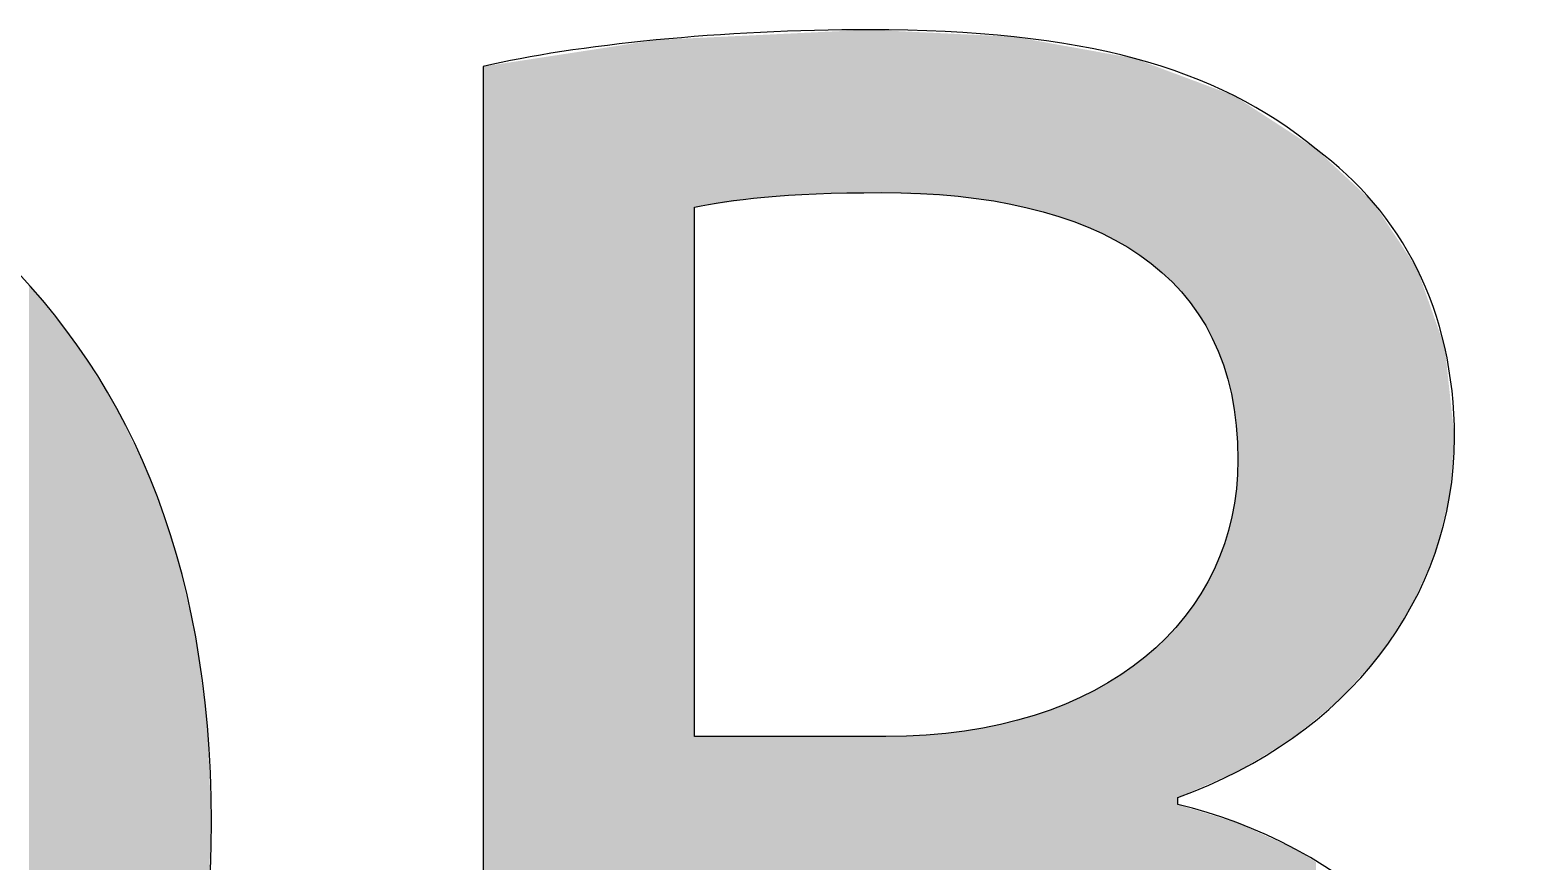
# Model space of a CAD drawing. Extents: x 0 to 360, y -268 to 0.
# Drawn here: x 251.593 to 253.428, y -214.213 to -213.186 of the extents above; entities that cross this region are included whole.
import ezdxf

# ---------------------------------------------------------------- set-up
doc = ezdxf.new("R2010")
doc.units = 0
doc.layers.add('LAYER_1', color=7, linetype='CONTINUOUS')

# ---------------------------------------------------------------- blocks, each defined once
blk = doc.blocks.new('*U420')
at = {"layer": 'LAYER_1', "color": 250, "extrusion": (0, 0, -1)}
for points in [[(-251.5925, -214.8755), (-251.5925, -213.5013), (-251.5943, -214.8729)], [(-251.5943, -214.8729), (-251.5925, -213.5013), (-251.5943, -213.5032)], [(-251.5943, -214.8729), (-251.5943, -213.5032), (-251.6504, -214.7944)], [(-251.6504, -214.7944), (-251.5943, -213.5032), (-251.6504, -213.5736)], [(-251.6504, -214.7944), (-251.6504, -213.5736), (-251.6516, -214.7923)], [(-251.6516, -214.7923), (-251.6504, -213.5736), (-251.6516, -213.575)], [(-251.6516, -214.7923), (-251.6516, -213.575), (-251.7002, -214.7059)], [(-251.7002, -214.7059), (-251.6516, -213.575), (-251.7002, -213.6529)], [(-251.7002, -214.7059), (-251.7002, -213.6529), (-251.7009, -214.7043)], [(-251.7009, -214.7043), (-251.7002, -213.6529), (-251.7009, -213.654)], [(-251.7009, -214.7043), (-251.7009, -213.654), (-251.7417, -214.6104)], [(-251.7417, -214.6104), (-251.7009, -213.654), (-251.7417, -213.7395)], [(-251.7417, -214.6104), (-251.7417, -213.7395), (-251.742, -214.6093)], [(-251.742, -214.6093), (-251.7417, -213.7395), (-251.742, -213.7402)], [(-251.742, -214.6093), (-251.742, -213.7402), (-251.7744, -214.5082)], [(-251.7744, -214.5082), (-251.742, -213.7402), (-251.7744, -213.8336)], [(-251.7744, -214.5082), (-251.7744, -213.8336), (-251.7745, -214.5075)], [(-251.7745, -214.5075), (-251.7744, -213.8336), (-251.7745, -213.834)], [(-251.7745, -214.5075), (-251.7745, -213.834), (-251.7982, -214.3995)], [(-251.7982, -214.3995), (-251.7745, -213.834), (-251.7982, -213.9355)], [(-251.7982, -214.3995), (-251.7982, -213.9355), (-251.7982, -214.3991)], [(-251.7982, -214.3991), (-251.7982, -213.9355), (-251.7982, -213.9357)], [(-251.7982, -214.3991), (-251.7982, -213.9357), (-251.8126, -214.2846)], [(-251.8126, -214.2846), (-251.7982, -213.9357), (-251.8126, -214.0454)], [(-251.8126, -214.2846), (-251.8126, -214.0454), (-251.8126, -214.2844)], [(-251.8126, -214.2844), (-251.8126, -214.0454), (-251.8126, -214.0455)], [(-251.8126, -214.2844), (-251.8126, -214.0455), (-251.8175, -214.1637)]]:
    blk.add_solid(points, dxfattribs=at)
blk = doc.blocks.new('*U421')
at = {"layer": 'LAYER_1', "color": 250}
for points in [[(252.5004, -213.3927), (252.4142, -213.1963), (252.5004, -213.1922)], [(252.5087, -213.3922), (252.5004, -213.1922), (252.5087, -213.1918)], [(252.5582, -213.3891), (252.5087, -213.1918), (252.5582, -213.1894)], [(252.5643, -213.3887), (252.5582, -213.1894), (252.5643, -213.1891)], [(252.6299, -213.3874), (252.5643, -213.1891), (252.6299, -213.186)], [(252.645, -213.3871), (252.645, -213.1867), (252.6506, -213.3874)], [(252.6506, -213.3874), (252.6506, -213.187), (252.7004, -213.3898)], [(252.7004, -213.3898), (252.7004, -213.1894), (252.7325, -213.3914)], [(252.7325, -213.3914), (252.7325, -213.1909), (252.734, -213.3914)], [(252.734, -213.3914), (252.734, -213.191), (252.7397, -213.3917)], [(252.7397, -213.3917), (252.7397, -213.1913), (252.7476, -213.3928)], [(252.7476, -213.3928), (252.7476, -213.1917), (252.7837, -213.3975)], [(252.7837, -213.3975), (252.7837, -213.1934), (252.7837, -213.3975)], [(252.7837, -213.3975), (252.7837, -213.1934), (252.7864, -213.3981)], [(252.7864, -213.3981), (252.7864, -213.1936), (252.792, -213.3992)], [(252.792, -213.3992), (252.792, -213.1938), (252.8089, -213.4025)], [(252.8089, -213.4025), (252.8089, -213.1947), (252.8252, -213.4058)], [(252.3205, -215.2325), (252.1531, -213.2314), (252.3205, -213.2057)], [(252.3667, -215.234), (252.3205, -213.2057), (252.3667, -213.1986)], [(252.3205, -215.2325), (252.3205, -213.2057), (252.3667, -215.234)], [(252.4142, -215.2354), (252.3667, -213.1986), (252.4142, -213.1963)], [(252.3667, -215.234), (252.3667, -213.1986), (252.4142, -215.2354)], [(252.8252, -213.4058), (252.8252, -213.1976), (252.8277, -213.4065)], [(252.8277, -213.4065), (252.8277, -213.198), (252.8314, -213.4075)], [(252.8314, -213.4075), (252.8314, -213.1987), (252.8336, -213.4081)], [(252.8336, -213.4081), (252.8336, -213.1991), (252.8641, -213.4165)], [(252.8641, -213.4165), (252.8641, -213.2046), (252.8723, -213.4195)], [(252.8723, -213.4195), (252.8723, -213.2061), (252.8727, -213.4197)], [(252.8727, -213.4197), (252.8727, -213.2061), (252.877, -213.4212)], [(252.877, -213.4212), (252.877, -213.2069), (252.9003, -213.4298)], [(252.9003, -213.4298), (252.9003, -213.2111), (252.908, -213.4335)], [(252.908, -213.4335), (252.908, -213.2125), (252.9155, -213.437)], [(252.1531, -215.2158), (252.1531, -213.2314), (252.3205, -215.2325)], [(252.9155, -213.437), (252.9155, -213.2139), (252.92, -213.4392)], [(252.92, -213.4392), (252.92, -213.2147), (252.9337, -213.4457)], [(252.9337, -213.4457), (252.9337, -213.2171), (252.9407, -213.45)], [(252.9407, -213.45), (252.9407, -213.2184), (252.9558, -213.4592)], [(252.9558, -213.4592), (252.9558, -213.2211), (252.9575, -213.4603)], [(252.9575, -213.4603), (252.9575, -213.2214), (252.9602, -213.4619)], [(252.9602, -213.4619), (252.9602, -213.2224), (252.9641, -213.4643)], [(252.9641, -213.4643), (252.9641, -213.2239), (252.9703, -213.4691)], [(252.9703, -213.4691), (252.9703, -213.2262), (252.9777, -213.4749)], [(252.9777, -213.4749), (252.9777, -213.229), (252.9915, -213.4857)], [(252.9915, -213.4857), (252.9915, -213.2341), (252.9933, -213.4875)], [(252.9933, -213.4875), (252.9933, -213.2348), (252.9966, -213.4908)], [(252.9966, -213.4908), (252.9966, -213.2361), (252.9974, -213.4916)], [(252.9974, -213.4916), (252.9974, -213.2364), (253.0109, -213.5051)], [(253.0109, -213.5051), (253.0109, -213.2414), (253.0156, -213.5098)], [(253.0156, -213.5098), (253.0156, -213.2432), (253.0197, -213.5152)], [(253.0197, -213.5152), (253.0197, -213.2447), (253.0277, -213.5255)], [(253.0277, -213.5255), (253.0277, -213.2477), (253.0312, -213.5302)], [(253.0312, -213.5302), (253.0312, -213.249), (253.0364, -213.5368)], [(253.0364, -213.5368), (253.0364, -213.2509), (253.0394, -213.5422)], [(253.0394, -213.5422), (253.0394, -213.2521), (253.0536, -213.5668)], [(253.0536, -213.5668), (253.0536, -213.2574), (253.0558, -213.5719)], [(253.0558, -213.5719), (253.0558, -213.2582), (253.0585, -213.5786)], [(253.0585, -213.5786), (253.0585, -213.2592), (253.0598, -213.5815)], [(253.0598, -213.5815), (253.0598, -213.2597), (253.0615, -213.5857)], [(253.0615, -213.5857), (253.0615, -213.2603), (253.0673, -213.5997)], [(253.0673, -213.5997), (253.0673, -213.2625), (253.0686, -213.6044)], [(253.0686, -213.6044), (253.0686, -213.263), (253.0772, -213.6357)], [(253.0772, -213.6357), (253.0772, -213.2662), (253.0778, -213.6397)], [(253.0778, -213.6397), (253.0778, -213.2664), (253.0802, -213.6552)], [(253.0802, -213.6552), (253.0802, -213.2673), (253.0833, -213.6749)], [(253.0833, -213.6749), (253.0833, -213.2693), (253.0834, -213.6782)], [(253.0834, -213.6782), (253.0834, -213.2694), (253.0838, -213.686)], [(253.0838, -213.686), (253.0838, -213.2697), (253.0853, -213.7172)], [(253.0853, -214.1017), (253.0838, -213.7459), (253.0853, -213.7172)], [(253.0833, -214.1026), (253.0802, -213.7728), (253.0833, -213.754)], [(253.0834, -214.1025), (253.0833, -213.754), (253.0834, -213.753)], [(253.0838, -214.1024), (253.0834, -213.753), (253.0838, -213.7459)], [(253.0802, -214.1039), (253.0778, -213.7877), (253.0802, -213.7728)], [(253.0772, -214.1052), (253.0686, -213.8209), (253.0772, -213.7898)], [(253.0778, -214.105), (253.0772, -213.7898), (253.0778, -213.7877)], [(253.0673, -214.1095), (253.0615, -213.8385), (253.0673, -213.824)], [(253.0686, -214.109), (253.0673, -213.824), (253.0686, -213.8209)], [(253.0558, -214.1146), (253.0536, -213.8565), (253.0558, -213.8526)], [(253.0585, -214.1133), (253.0558, -213.8526), (253.0585, -213.8457)], [(253.0598, -214.1128), (253.0585, -213.8457), (253.0598, -213.8427)], [(253.0615, -214.1121), (253.0598, -213.8427), (253.0615, -213.8385)], [(253.0536, -214.1155), (253.0394, -213.8826), (253.0536, -213.8565)], [(253.0364, -214.123), (253.0312, -213.8943), (253.0364, -213.8869)], [(253.0394, -214.1216), (253.0364, -213.8869), (253.0394, -213.8826)], [(253.0277, -214.1268), (253.0197, -213.9107), (253.0277, -213.8993)], [(253.0312, -214.1252), (253.0277, -213.8993), (253.0312, -213.8943)], [(253.0109, -214.3564), (252.9974, -213.936), (253.0109, -213.9207)], [(253.0156, -214.132), (253.0109, -213.9207), (253.0156, -213.9154)], [(253.0197, -214.1302), (253.0156, -213.9154), (253.0197, -213.9107)], [(252.9915, -214.3427), (252.9777, -213.9542), (252.9915, -213.9416)], [(252.9933, -214.3439), (252.9915, -213.9416), (252.9933, -213.9399)], [(252.9915, -214.3427), (252.9915, -213.9416), (252.9933, -214.3439)], [(252.9966, -214.3458), (252.9933, -213.9399), (252.9966, -213.9369)], [(252.9933, -214.3439), (252.9933, -213.9399), (252.9966, -214.3458)], [(252.9974, -214.3463), (252.9966, -213.9369), (252.9974, -213.936)], [(252.9966, -214.3458), (252.9966, -213.9369), (252.9974, -214.3463)], [(252.9974, -214.3463), (252.9974, -213.936), (253.0109, -214.3564)], [(252.9641, -214.3265), (252.9602, -213.9683), (252.9641, -213.9654)], [(252.9703, -214.3301), (252.9641, -213.9654), (252.9703, -213.9609)], [(252.9641, -214.3265), (252.9641, -213.9654), (252.9703, -214.3301)], [(252.9777, -214.3345), (252.9703, -213.9609), (252.9777, -213.9542)], [(252.9703, -214.3301), (252.9703, -213.9609), (252.9777, -214.3345)], [(252.9777, -214.3345), (252.9777, -213.9542), (252.9915, -214.3427)], [(252.9407, -214.3149), (252.9337, -213.9868), (252.9407, -213.9827)], [(252.9558, -214.3221), (252.9407, -213.9827), (252.9558, -213.9716)], [(252.9407, -214.3149), (252.9407, -213.9827), (252.9558, -214.3221)], [(252.9575, -214.3229), (252.9558, -213.9716), (252.9575, -213.9703)], [(252.9558, -214.3221), (252.9558, -213.9716), (252.9575, -214.3229)], [(252.9602, -214.3241), (252.9575, -213.9703), (252.9602, -213.9683)], [(252.9575, -214.3229), (252.9575, -213.9703), (252.9602, -214.3241)], [(252.9602, -214.3241), (252.9602, -213.9683), (252.9641, -214.3265)], [(252.908, -214.3008), (252.9003, -214.0057), (252.908, -214.002)], [(252.9155, -214.3035), (252.908, -214.002), (252.9155, -213.9976)], [(252.908, -214.3008), (252.908, -214.002), (252.9155, -214.3035)], [(252.92, -214.3052), (252.9155, -213.9976), (252.92, -213.995)], [(252.9155, -214.3035), (252.9155, -213.9976), (252.92, -214.3052)], [(252.9337, -214.3116), (252.92, -213.995), (252.9337, -213.9868)], [(252.92, -214.3052), (252.92, -213.995), (252.9337, -214.3116)], [(252.9337, -214.3116), (252.9337, -213.9868), (252.9407, -214.3149)], [(252.8723, -214.288), (252.8641, -214.0218), (252.8723, -214.0188)], [(252.8727, -214.2881), (252.8723, -214.0188), (252.8727, -214.0186)], [(252.8723, -214.288), (252.8723, -214.0188), (252.8727, -214.2881)], [(252.877, -214.2893), (252.8727, -214.0186), (252.877, -214.0166)], [(252.8727, -214.2881), (252.8727, -214.0186), (252.877, -214.2893)], [(252.9003, -214.2979), (252.877, -214.0166), (252.9003, -214.0057)], [(252.877, -214.2893), (252.877, -214.0166), (252.9003, -214.2979)], [(252.9003, -214.2979), (252.9003, -214.0057), (252.908, -214.3008)], [(252.8252, -214.2751), (252.8089, -214.0395), (252.8252, -214.0351)], [(252.8277, -214.2756), (252.8252, -214.0351), (252.8277, -214.0345)], [(252.8252, -214.2751), (252.8252, -214.0351), (252.8277, -214.2756)], [(252.8314, -214.2764), (252.8277, -214.0345), (252.8314, -214.0334)], [(252.8277, -214.2756), (252.8277, -214.0345), (252.8314, -214.2764)], [(252.8336, -214.277), (252.8314, -214.0334), (252.8336, -214.0329)], [(252.8314, -214.2764), (252.8314, -214.0334), (252.8336, -214.277)], [(252.8641, -214.2856), (252.8336, -214.0329), (252.8641, -214.0218)], [(252.8336, -214.277), (252.8336, -214.0329), (252.8641, -214.2856)], [(252.8641, -214.2856), (252.8641, -214.0218), (252.8723, -214.288)], [(252.7004, -214.2577), (252.6506, -214.0589), (252.7004, -214.0572)], [(252.7325, -214.2594), (252.7004, -214.0572), (252.7325, -214.0538)], [(252.7004, -214.2577), (252.7004, -214.0572), (252.7325, -214.2594)], [(252.734, -214.2595), (252.7325, -214.0538), (252.734, -214.0537)], [(252.7325, -214.2594), (252.7325, -214.0538), (252.734, -214.2595)], [(252.7397, -214.2603), (252.734, -214.0537), (252.7397, -214.0531)], [(252.734, -214.2595), (252.734, -214.0537), (252.7397, -214.2603)], [(252.7476, -214.2614), (252.7397, -214.0531), (252.7476, -214.0522)], [(252.7397, -214.2603), (252.7397, -214.0531), (252.7476, -214.2614)], [(252.7837, -214.2665), (252.7476, -214.0522), (252.7837, -214.0456)], [(252.7476, -214.2614), (252.7476, -214.0522), (252.7837, -214.2665)], [(252.7864, -214.267), (252.7837, -214.0456), (252.7864, -214.0451)], [(252.7837, -214.2665), (252.7837, -214.0456), (252.7837, -214.2665)], [(252.7837, -214.2665), (252.7837, -214.0456), (252.7837, -214.0456)], [(252.7837, -214.2665), (252.7837, -214.0456), (252.7864, -214.267)], [(252.792, -214.2682), (252.7864, -214.0451), (252.792, -214.0441)], [(252.7864, -214.267), (252.7864, -214.0451), (252.792, -214.2682)], [(252.8089, -214.2717), (252.792, -214.0441), (252.8089, -214.0395)], [(252.792, -214.2682), (252.792, -214.0441), (252.8089, -214.2717)], [(252.8089, -214.2717), (252.8089, -214.0395), (252.8252, -214.2751)], [(252.6299, -214.2539), (252.6299, -214.0589), (252.6326, -214.2541)], [(252.6326, -214.2541), (252.6326, -214.0589), (252.645, -214.2547)], [(252.645, -214.2547), (252.645, -214.0589), (252.6506, -214.255)], [(252.6506, -214.255), (252.6506, -214.0589), (252.7004, -214.2577)], [(253.0109, -214.3564), (253.0109, -214.143), (253.0156, -214.3599)], [(253.0156, -214.3599), (253.0156, -214.1444), (253.0197, -214.363)], [(253.0197, -214.363), (253.0197, -214.1457), (253.0277, -214.3689)], [(253.0277, -214.3689), (253.0277, -214.1481), (253.0312, -214.3716)], [(253.0312, -214.3716), (253.0312, -214.1492), (253.0364, -214.3764)], [(253.0364, -214.3764), (253.0364, -214.1507), (253.0394, -214.3793)], [(253.0394, -214.3793), (253.0394, -214.1517), (253.0536, -214.3928)], [(253.0536, -214.3928), (253.0536, -214.156), (253.0558, -214.3948)], [(253.0558, -214.3948), (253.0558, -214.1566), (253.0585, -214.3974)], [(253.0585, -214.3974), (253.0585, -214.1575), (253.0598, -214.3985)], [(253.0598, -214.3985), (253.0598, -214.1579), (253.0615, -214.4001)], [(253.0615, -214.4001), (253.0615, -214.1584), (253.0673, -214.4072)], [(253.0673, -214.4072), (253.0673, -214.1602), (253.0686, -214.4088)], [(253.0686, -214.4088), (253.0686, -214.1605), (253.0772, -214.4192)], [(253.0772, -214.4192), (253.0772, -214.1632), (253.0778, -214.42)], [(253.0778, -214.42), (253.0778, -214.1634), (253.0802, -214.4229)], [(253.0802, -214.4229), (253.0802, -214.1641), (253.0833, -214.4265)], [(253.0833, -214.4265), (253.0833, -214.165), (253.0834, -214.4267)], [(253.0834, -214.4267), (253.0834, -214.1651), (253.0838, -214.4272)], [(253.0838, -214.4272), (253.0838, -214.1652), (253.0853, -214.429)], [(253.0853, -214.429), (253.0853, -214.1659), (253.0855, -214.4293)], [(253.0855, -214.4293), (253.0855, -214.166), (253.0857, -214.4295)], [(253.0857, -214.4295), (253.0857, -214.1661), (253.0878, -214.432)], [(253.0878, -214.432), (253.0878, -214.167), (253.1084, -214.4647)], [(253.1084, -214.4647), (253.1084, -214.1763), (253.11, -214.4673)], [(253.11, -214.4673), (253.11, -214.1771), (253.1267, -214.5038)], [(253.1267, -214.5038), (253.1267, -214.1847), (253.1277, -214.506)], [(253.1277, -214.506), (253.1277, -214.1851), (253.133, -214.5231)], [(253.133, -214.5231), (253.133, -214.1875), (253.1403, -214.5466)], [(253.1403, -214.5466), (253.1403, -214.1908), (253.1407, -214.5482)], [(253.1407, -214.5482), (253.1407, -214.191), (253.1486, -214.5932)], [(253.1486, -214.5932), (253.1486, -214.1946), (253.1487, -214.5939)], [(253.1487, -214.5939), (253.1487, -214.1947), (253.1515, -214.6432)]]:
    blk.add_solid(points, dxfattribs=at)
at = {"layer": 'LAYER_1', "color": 250, "extrusion": (0, 0, -1)}
for points in [[(-252.5004, -213.3927), (-252.5004, -213.1922), (-252.5087, -213.3922)], [(-252.5087, -213.3922), (-252.5087, -213.1918), (-252.5582, -213.3891)], [(-252.5582, -213.3891), (-252.5582, -213.1894), (-252.5643, -213.3887)], [(-252.5643, -213.3887), (-252.5643, -213.1891), (-252.6299, -213.3874)], [(-252.6299, -213.3874), (-252.6299, -213.186), (-252.6326, -213.3874)], [(-252.6326, -213.3874), (-252.6299, -213.186), (-252.6326, -213.1861)], [(-252.6326, -213.3874), (-252.6326, -213.1861), (-252.645, -213.3871)], [(-252.645, -213.3871), (-252.6326, -213.1861), (-252.645, -213.1867)], [(-252.6506, -213.3874), (-252.645, -213.1867), (-252.6506, -213.187)], [(-252.7004, -213.3898), (-252.6506, -213.187), (-252.7004, -213.1894)], [(-252.7325, -213.3914), (-252.7004, -213.1894), (-252.7325, -213.1909)], [(-252.734, -213.3914), (-252.7325, -213.1909), (-252.734, -213.191)], [(-252.7397, -213.3917), (-252.734, -213.191), (-252.7397, -213.1913)], [(-252.7476, -213.3928), (-252.7397, -213.1913), (-252.7476, -213.1917)], [(-252.7837, -213.3975), (-252.7476, -213.1917), (-252.7837, -213.1934)], [(-252.7837, -213.3975), (-252.7837, -213.1934), (-252.7837, -213.1934)], [(-252.7864, -213.3981), (-252.7837, -213.1934), (-252.7864, -213.1936)], [(-252.792, -213.3992), (-252.7864, -213.1936), (-252.792, -213.1938)], [(-252.8089, -213.4025), (-252.792, -213.1938), (-252.8089, -213.1947)], [(-252.8252, -213.4058), (-252.8089, -213.1947), (-252.8252, -213.1976)], [(-252.4142, -213.4051), (-252.4142, -213.1963), (-252.5004, -213.3927)], [(-252.8277, -213.4065), (-252.8252, -213.1976), (-252.8277, -213.198)], [(-252.8314, -213.4075), (-252.8277, -213.198), (-252.8314, -213.1987)], [(-252.8336, -213.4081), (-252.8314, -213.1987), (-252.8336, -213.1991)], [(-252.8641, -213.4165), (-252.8336, -213.1991), (-252.8641, -213.2046)], [(-252.8723, -213.4195), (-252.8641, -213.2046), (-252.8723, -213.2061)], [(-252.8727, -213.4197), (-252.8723, -213.2061), (-252.8727, -213.2061)], [(-252.877, -213.4212), (-252.8727, -213.2061), (-252.877, -213.2069)], [(-252.9003, -213.4298), (-252.877, -213.2069), (-252.9003, -213.2111)], [(-252.908, -213.4335), (-252.9003, -213.2111), (-252.908, -213.2125)], [(-252.9155, -213.437), (-252.908, -213.2125), (-252.9155, -213.2139)], [(-252.92, -213.4392), (-252.9155, -213.2139), (-252.92, -213.2147)], [(-252.9337, -213.4457), (-252.92, -213.2147), (-252.9337, -213.2171)], [(-252.9407, -213.45), (-252.9337, -213.2171), (-252.9407, -213.2184)], [(-252.9558, -213.4592), (-252.9407, -213.2184), (-252.9558, -213.2211)], [(-252.9575, -213.4603), (-252.9558, -213.2211), (-252.9575, -213.2214)], [(-252.9602, -213.4619), (-252.9575, -213.2214), (-252.9602, -213.2224)], [(-252.9641, -213.4643), (-252.9602, -213.2224), (-252.9641, -213.2239)], [(-252.9703, -213.4691), (-252.9641, -213.2239), (-252.9703, -213.2262)], [(-252.9777, -213.4749), (-252.9703, -213.2262), (-252.9777, -213.229)], [(-252.9915, -213.4857), (-252.9777, -213.229), (-252.9915, -213.2341)], [(-252.9933, -213.4875), (-252.9915, -213.2341), (-252.9933, -213.2348)], [(-252.9966, -213.4908), (-252.9933, -213.2348), (-252.9966, -213.2361)], [(-252.9974, -213.4916), (-252.9966, -213.2361), (-252.9974, -213.2364)], [(-253.0109, -213.5051), (-252.9974, -213.2364), (-253.0109, -213.2414)], [(-253.0156, -213.5098), (-253.0109, -213.2414), (-253.0156, -213.2432)], [(-253.0197, -213.5152), (-253.0156, -213.2432), (-253.0197, -213.2447)], [(-253.0277, -213.5255), (-253.0197, -213.2447), (-253.0277, -213.2477)], [(-253.0312, -213.5302), (-253.0277, -213.2477), (-253.0312, -213.249)], [(-253.0364, -213.5368), (-253.0312, -213.249), (-253.0364, -213.2509)], [(-253.0394, -213.5422), (-253.0364, -213.2509), (-253.0394, -213.2521)], [(-253.0536, -213.5668), (-253.0394, -213.2521), (-253.0536, -213.2574)], [(-253.0558, -213.5719), (-253.0536, -213.2574), (-253.0558, -213.2582)], [(-253.0585, -213.5786), (-253.0558, -213.2582), (-253.0585, -213.2592)], [(-253.0598, -213.5815), (-253.0585, -213.2592), (-253.0598, -213.2597)], [(-253.0615, -213.5857), (-253.0598, -213.2597), (-253.0615, -213.2603)], [(-253.0673, -213.5997), (-253.0615, -213.2603), (-253.0673, -213.2625)], [(-253.0686, -213.6044), (-253.0673, -213.2625), (-253.0686, -213.263)], [(-253.0772, -213.6357), (-253.0686, -213.263), (-253.0772, -213.2662)], [(-253.0778, -213.6397), (-253.0772, -213.2662), (-253.0778, -213.2664)], [(-253.0802, -213.6552), (-253.0778, -213.2664), (-253.0802, -213.2673)], [(-253.0833, -213.6749), (-253.0802, -213.2673), (-253.0833, -213.2693)], [(-253.0834, -213.6782), (-253.0833, -213.2693), (-253.0834, -213.2694)], [(-253.0838, -213.686), (-253.0834, -213.2694), (-253.0838, -213.2697)], [(-253.0853, -213.7172), (-253.0838, -213.2697), (-253.0853, -213.2706)], [(-253.0853, -214.1017), (-253.0853, -213.2706), (-253.0855, -214.1016)], [(-253.0855, -214.1016), (-253.0853, -213.2706), (-253.0855, -213.2708)], [(-253.0855, -214.1016), (-253.0855, -213.2708), (-253.0857, -214.1015)], [(-253.0857, -214.1015), (-253.0855, -213.2708), (-253.0857, -213.2709)], [(-253.0857, -214.1015), (-253.0857, -213.2709), (-253.0878, -214.1003)], [(-253.0878, -214.1003), (-253.0857, -213.2709), (-253.0878, -213.2723)], [(-253.0878, -214.1003), (-253.0878, -213.2723), (-253.1084, -214.0878)], [(-253.1084, -214.0878), (-253.0878, -213.2723), (-253.1084, -213.2857)], [(-253.1084, -214.0878), (-253.1084, -213.2857), (-253.11, -214.0868)], [(-253.11, -214.0868), (-253.1084, -213.2857), (-253.11, -213.2867)], [(-253.11, -214.0868), (-253.11, -213.2867), (-253.1267, -214.0766)], [(-253.1267, -214.0766), (-253.11, -213.2867), (-253.1267, -213.2976)], [(-253.1267, -214.0766), (-253.1267, -213.2976), (-253.1277, -214.076)], [(-253.1277, -214.076), (-253.1267, -213.2976), (-253.1277, -213.2982)], [(-253.1277, -214.076), (-253.1277, -213.2982), (-253.133, -214.0728)], [(-253.133, -214.0728), (-253.1277, -213.2982), (-253.133, -213.3017)], [(-253.133, -214.0728), (-253.133, -213.3017), (-253.1403, -214.0684)], [(-253.1403, -214.0684), (-253.133, -213.3017), (-253.1403, -213.3064)], [(-253.1403, -214.0684), (-253.1403, -213.3064), (-253.1407, -214.0681)], [(-253.1407, -214.0681), (-253.1403, -213.3064), (-253.1407, -213.3067)], [(-253.1407, -214.0681), (-253.1407, -213.3067), (-253.1486, -214.0633)], [(-253.1486, -214.0633), (-253.1407, -213.3067), (-253.1486, -213.3118)], [(-253.1486, -214.0633), (-253.1486, -213.3118), (-253.1487, -214.0632)], [(-253.1487, -214.0632), (-253.1486, -213.3118), (-253.1487, -213.3119)], [(-253.1487, -214.0632), (-253.1487, -213.3119), (-253.1515, -214.0616)], [(-253.1515, -214.0616), (-253.1487, -213.3119), (-253.1515, -213.3137)], [(-253.1515, -214.0616), (-253.1515, -213.3137), (-253.1527, -214.0608)], [(-253.1527, -214.0608), (-253.1515, -213.3137), (-253.1527, -213.3145)], [(-253.1527, -214.0608), (-253.1527, -213.3145), (-253.1569, -214.0574)], [(-253.1569, -214.0574), (-253.1527, -213.3145), (-253.1569, -213.3172)], [(-253.1569, -214.0574), (-253.1569, -213.3172), (-253.1818, -214.0369)], [(-253.1818, -214.0369), (-253.1569, -213.3172), (-253.1818, -213.3334)], [(-253.1818, -214.0369), (-253.1818, -213.3334), (-253.1975, -214.0239)], [(-253.1975, -214.0239), (-253.1818, -213.3334), (-253.1975, -213.3481)], [(-253.1975, -214.0239), (-253.1975, -213.3481), (-253.2111, -214.0127)], [(-253.2111, -214.0127), (-253.1975, -213.3481), (-253.2111, -213.3608)], [(-253.2111, -214.0127), (-253.2111, -213.3608), (-253.227, -213.9951)], [(-253.227, -213.9951), (-253.2111, -213.3608), (-253.227, -213.3756)], [(-253.227, -213.9951), (-253.227, -213.3756), (-253.2527, -213.9666)], [(-253.2527, -213.9666), (-253.227, -213.3756), (-253.2527, -213.3996)], [(-253.2527, -213.9666), (-253.2527, -213.3996), (-253.2534, -213.9657)], [(-253.2534, -213.9657), (-253.2527, -213.3996), (-253.2534, -213.4008)], [(-253.2534, -213.9657), (-253.2534, -213.4008), (-253.2603, -213.9581)], [(-253.2603, -213.9581), (-253.2534, -213.4008), (-253.2603, -213.4113)], [(-253.2603, -213.9581), (-253.2603, -213.4113), (-253.2912, -213.9108)], [(-253.2912, -213.9108), (-253.2603, -213.4113), (-253.2912, -213.458)], [(-253.2912, -213.9108), (-253.2912, -213.458), (-253.2998, -213.8976)], [(-253.2998, -213.8976), (-253.2912, -213.458), (-253.2998, -213.4711)], [(-253.2998, -213.8976), (-253.2998, -213.4711), (-253.3065, -213.8824)], [(-253.3065, -213.8824), (-253.2998, -213.4711), (-253.3065, -213.4813)], [(-253.3065, -213.8824), (-253.3065, -213.4813), (-253.3249, -213.8409)], [(-253.3249, -213.8409), (-253.3065, -213.4813), (-253.3249, -213.5333)], [(-253.3249, -213.8409), (-253.3249, -213.5333), (-253.3287, -213.8322)], [(-253.3287, -213.8322), (-253.3249, -213.5333), (-253.3287, -213.5442)], [(-253.3287, -213.8322), (-253.3287, -213.5442), (-253.3407, -213.7855)], [(-253.3407, -213.7855), (-253.3287, -213.5442), (-253.3407, -213.5781)], [(-253.3407, -213.7855), (-253.3407, -213.5781), (-253.3464, -213.7634)], [(-253.3464, -213.7634), (-253.3407, -213.5781), (-253.3464, -213.631)], [(-253.3464, -213.7634), (-253.3464, -213.631), (-253.3466, -213.7626)], [(-253.3466, -213.7626), (-253.3464, -213.631), (-253.3466, -213.6328)], [(-253.3466, -213.7626), (-253.3466, -213.6328), (-253.3527, -213.6896)], [(-253.0833, -214.1026), (-253.0833, -213.754), (-253.0834, -214.1025)], [(-253.0834, -214.1025), (-253.0834, -213.753), (-253.0838, -214.1024)], [(-253.0838, -214.1024), (-253.0838, -213.7459), (-253.0853, -214.1017)], [(-253.0802, -214.1039), (-253.0802, -213.7728), (-253.0833, -214.1026)], [(-253.0772, -214.1052), (-253.0772, -213.7898), (-253.0778, -214.105)], [(-253.0778, -214.105), (-253.0778, -213.7877), (-253.0802, -214.1039)], [(-253.0673, -214.1095), (-253.0673, -213.824), (-253.0686, -214.109)], [(-253.0686, -214.109), (-253.0686, -213.8209), (-253.0772, -214.1052)], [(-253.0558, -214.1146), (-253.0558, -213.8526), (-253.0585, -214.1133)], [(-253.0585, -214.1133), (-253.0585, -213.8457), (-253.0598, -214.1128)], [(-253.0598, -214.1128), (-253.0598, -213.8427), (-253.0615, -214.1121)], [(-253.0615, -214.1121), (-253.0615, -213.8385), (-253.0673, -214.1095)], [(-253.0536, -214.1155), (-253.0536, -213.8565), (-253.0558, -214.1146)], [(-253.0364, -214.123), (-253.0364, -213.8869), (-253.0394, -214.1216)], [(-253.0394, -214.1216), (-253.0394, -213.8826), (-253.0536, -214.1155)], [(-253.0277, -214.1268), (-253.0277, -213.8993), (-253.0312, -214.1252)], [(-253.0312, -214.1252), (-253.0312, -213.8943), (-253.0364, -214.123)], [(-253.0109, -214.134), (-253.0109, -213.9207), (-253.0156, -214.132)], [(-253.0156, -214.132), (-253.0156, -213.9154), (-253.0197, -214.1302)], [(-253.0197, -214.1302), (-253.0197, -213.9107), (-253.0277, -214.1268)], [(-252.4142, -214.2539), (-252.4142, -214.0589), (-252.5004, -214.2539)], [(-252.5004, -214.2539), (-252.4142, -214.0589), (-252.5004, -214.0589)], [(-252.5004, -214.2539), (-252.5004, -214.0589), (-252.5087, -214.2539)], [(-252.5087, -214.2539), (-252.5004, -214.0589), (-252.5087, -214.0589)], [(-252.5087, -214.2539), (-252.5087, -214.0589), (-252.5582, -214.2539)], [(-252.5582, -214.2539), (-252.5087, -214.0589), (-252.5582, -214.0589)], [(-252.5582, -214.2539), (-252.5582, -214.0589), (-252.5643, -214.2539)], [(-252.5643, -214.2539), (-252.5582, -214.0589), (-252.5643, -214.0589)], [(-252.5643, -214.2539), (-252.5643, -214.0589), (-252.6299, -214.2539)], [(-252.6299, -214.2539), (-252.5643, -214.0589), (-252.6299, -214.0589)], [(-252.6326, -214.2541), (-252.6299, -214.0589), (-252.6326, -214.0589)], [(-252.645, -214.2547), (-252.6326, -214.0589), (-252.645, -214.0589)], [(-252.6506, -214.255), (-252.645, -214.0589), (-252.6506, -214.0589)], [(-253.0156, -214.3599), (-253.0109, -214.143), (-253.0156, -214.1444)], [(-253.0197, -214.363), (-253.0156, -214.1444), (-253.0197, -214.1457)], [(-253.0277, -214.3689), (-253.0197, -214.1457), (-253.0277, -214.1481)], [(-253.0312, -214.3716), (-253.0277, -214.1481), (-253.0312, -214.1492)], [(-253.0364, -214.3764), (-253.0312, -214.1492), (-253.0364, -214.1507)], [(-253.0394, -214.3793), (-253.0364, -214.1507), (-253.0394, -214.1517)], [(-253.0536, -214.3928), (-253.0394, -214.1517), (-253.0536, -214.156)], [(-253.0558, -214.3948), (-253.0536, -214.156), (-253.0558, -214.1566)], [(-253.0585, -214.3974), (-253.0558, -214.1566), (-253.0585, -214.1575)], [(-253.0598, -214.3985), (-253.0585, -214.1575), (-253.0598, -214.1579)], [(-253.0615, -214.4001), (-253.0598, -214.1579), (-253.0615, -214.1584)], [(-253.0673, -214.4072), (-253.0615, -214.1584), (-253.0673, -214.1602)], [(-253.0686, -214.4088), (-253.0673, -214.1602), (-253.0686, -214.1605)], [(-253.0772, -214.4192), (-253.0686, -214.1605), (-253.0772, -214.1632)], [(-253.0778, -214.42), (-253.0772, -214.1632), (-253.0778, -214.1634)], [(-253.0802, -214.4229), (-253.0778, -214.1634), (-253.0802, -214.1641)], [(-253.0833, -214.4265), (-253.0802, -214.1641), (-253.0833, -214.165)], [(-253.0834, -214.4267), (-253.0833, -214.165), (-253.0834, -214.1651)], [(-253.0838, -214.4272), (-253.0834, -214.1651), (-253.0838, -214.1652)], [(-253.0853, -214.429), (-253.0838, -214.1652), (-253.0853, -214.1659)], [(-253.0855, -214.4293), (-253.0853, -214.1659), (-253.0855, -214.166)], [(-253.0857, -214.4295), (-253.0855, -214.166), (-253.0857, -214.1661)], [(-253.0878, -214.432), (-253.0857, -214.1661), (-253.0878, -214.167)], [(-253.1084, -214.4647), (-253.0878, -214.167), (-253.1084, -214.1763)], [(-253.11, -214.4673), (-253.1084, -214.1763), (-253.11, -214.1771)], [(-253.1267, -214.5038), (-253.11, -214.1771), (-253.1267, -214.1847)], [(-253.1277, -214.506), (-253.1267, -214.1847), (-253.1277, -214.1851)], [(-253.133, -214.5231), (-253.1277, -214.1851), (-253.133, -214.1875)], [(-253.1403, -214.5466), (-253.133, -214.1875), (-253.1403, -214.1908)], [(-253.1407, -214.5482), (-253.1403, -214.1908), (-253.1407, -214.191)], [(-253.1486, -214.5932), (-253.1407, -214.191), (-253.1486, -214.1946)], [(-253.1487, -214.5939), (-253.1486, -214.1946), (-253.1487, -214.1947)], [(-253.1515, -214.6432), (-253.1487, -214.1947), (-253.1515, -214.1959)], [(-253.1515, -215.1239), (-253.1515, -214.1959), (-253.1527, -215.1232)], [(-253.1527, -215.1232), (-253.1515, -214.1959), (-253.1527, -214.1965)], [(-253.1527, -215.1232), (-253.1527, -214.1965), (-253.1569, -215.1207)], [(-253.1569, -215.1207), (-253.1527, -214.1965), (-253.1569, -214.1983)], [(-253.1569, -215.1207), (-253.1569, -214.1983), (-253.1818, -215.1057)], [(-253.1818, -215.1057), (-253.1569, -214.1983), (-253.1818, -214.2142)]]:
    blk.add_solid(points, dxfattribs=at)
blk = doc.blocks.new('BLOCK_51')
at = {"layer": 'LAYER_1'}
for points, knots in [([(250.1563, -213.2314), (250.3148, -213.2046), (250.5043, -213.186), (250.711, -213.186), (251.0858, -213.186), (251.3524, -213.2762), (251.5295, -213.4381), (251.7121, -213.6028), (251.8175, -213.8371), (251.8175, -214.1637), (251.8175, -214.4937), (251.7121, -214.7631), (251.5268, -214.9492), (251.3345, -215.1379), (251.0224, -215.2399), (250.6297, -215.2399), (250.4409, -215.2399), (250.2879, -215.231), (250.1563, -215.2158), (250.1563, -215.2158), (250.1563, -213.2314), (250.1563, -213.2314)], [0, 0, 0, 0, 1, 1, 1, 2, 2, 2, 3, 3, 3, 4, 4, 4, 5, 5, 5, 6, 6, 6, 7, 7, 7, 7]), ([(252.1531, -213.2314), (252.2668, -213.2046), (252.4501, -213.186), (252.6299, -213.186), (252.891, -213.186), (253.0585, -213.2314), (253.1818, -213.3334), (253.2865, -213.4113), (253.3527, -213.5312), (253.3527, -213.6896), (253.3527, -213.8881), (253.2204, -214.0589), (253.0109, -214.134), (253.0109, -214.134), (253.0109, -214.143), (253.0109, -214.143), (253.2025, -214.1878), (253.4278, -214.3463), (253.4278, -214.6467), (253.4278, -214.8203), (253.3582, -214.9554), (253.2534, -215.0511), (253.1156, -215.18), (252.8876, -215.2399), (252.5582, -215.2399), (252.3777, -215.2399), (252.2399, -215.2282), (252.1531, -215.2158), (252.1531, -215.2158), (252.1531, -213.2314), (252.1531, -213.2314)], [0, 0, 0, 0, 1, 1, 1, 2, 2, 2, 3, 3, 3, 4, 4, 4, 5, 5, 5, 6, 6, 6, 7, 7, 7, 8, 8, 8, 9, 9, 9, 10, 10, 10, 10]), ([(252.4142, -214.0589), (252.4142, -214.0589), (252.6506, -214.0589), (252.6506, -214.0589), (252.9234, -214.0589), (253.0853, -213.9115), (253.0853, -213.7172), (253.0853, -213.4829), (252.9089, -213.3871), (252.645, -213.3871), (252.5252, -213.3871), (252.4563, -213.3961), (252.4142, -213.4051), (252.4142, -213.4051), (252.4142, -214.0589), (252.4142, -214.0589)], [0, 0, 0, 0, 1, 1, 1, 2, 2, 2, 3, 3, 3, 4, 4, 4, 5, 5, 5, 5])]:
    blk.add_open_spline(points, degree=3, knots=knots, dxfattribs=at)
at = {"layer": 'LAYER_1', "color": 250}
for name in ['*U420', '*U421']:
    blk.add_blockref(name, (0, 0), dxfattribs=at)
blk = doc.blocks.new('BLOCK_20')
at = {"layer": 'LAYER_1'}
blk.add_blockref('BLOCK_51', (0, 0), dxfattribs=at)
blk = doc.blocks.new('BLOCK_17')
at = {"layer": 'LAYER_1'}
blk.add_blockref('BLOCK_20', (0, 0), dxfattribs=at)

msp = doc.modelspace()

# ---------------------------------------------------------------- block references
at = {"layer": 'LAYER_1'}
msp.add_blockref('BLOCK_17', (0, 0), dxfattribs=at)

doc.saveas('drawing.dxf')
